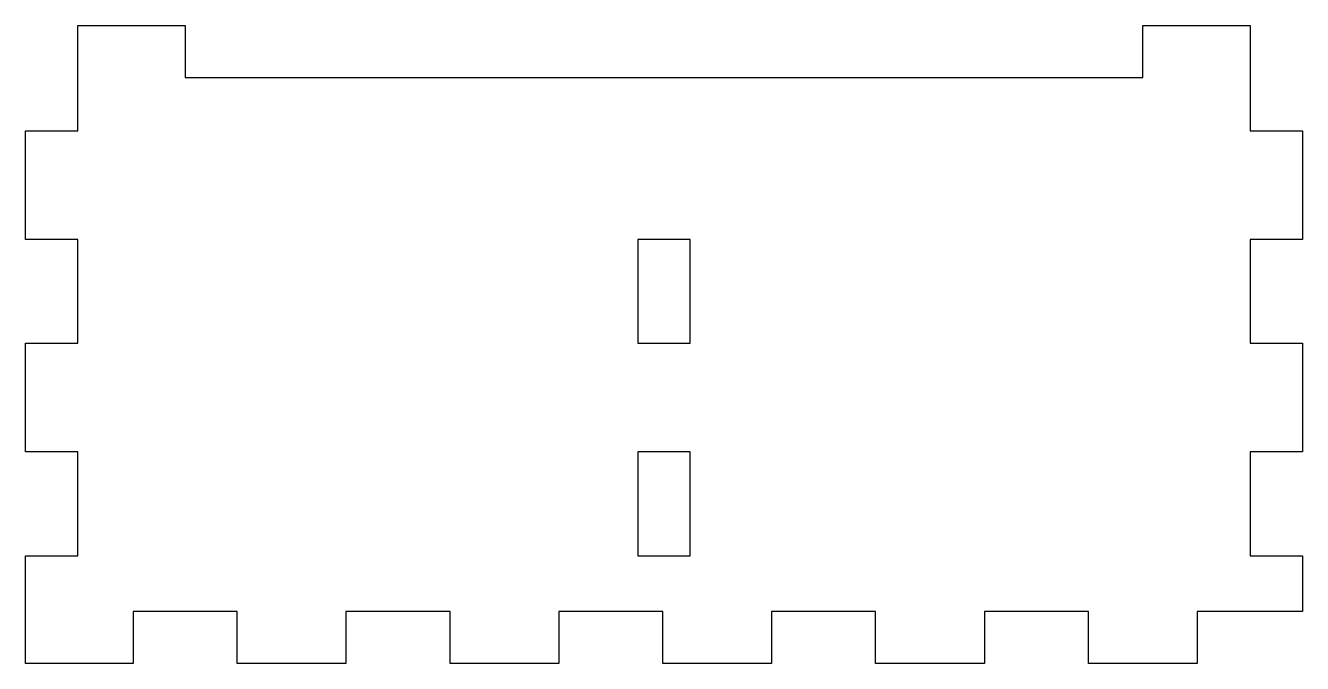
# Model space of a CAD drawing. Header units: millimetres. Extents: x 0 to 120, y 0 to 60.
import ezdxf

# ---------------------------------------------------------------- set-up
doc = ezdxf.new("R2010")
doc.units = ezdxf.units.MM

msp = doc.modelspace()

# ---------------------------------------------------------------- linework, layer by layer
at = {"color": 0}
for points in [[(120, 50.11), (120, 39.89), (115.1, 39.89), (115.1, 30.11), (120, 30.11), (120, 19.89), (115.1, 19.89), (115.1, 10.11), (120, 10.11), (120, 4.9), (110.11, 4.9), (110.11, 0), (99.89, 0), (99.89, 4.9), (90.11, 4.9), (90.11, 0), (79.89, 0), (79.89, 4.9), (70.11, 4.9), (70.11, 0), (59.89, 0), (59.89, 4.9), (50.11, 4.9), (50.11, 0), (39.89, 0), (39.89, 4.9), (30.11, 4.9), (30.11, 0), (19.89, 0), (19.89, 4.9), (10.11, 4.9), (10.11, 0), (0, 0), (0, 10.11), (4.9, 10.11), (4.9, 19.89), (0, 19.89), (0, 30.11), (4.9, 30.11), (4.9, 39.89), (0, 39.89), (0, 50.11), (4.9, 50.11), (4.9, 60), (15, 60), (15, 55.1), (105, 55.1), (105, 60), (115.1, 60), (115.1, 50.11), (120, 50.11)], [(57.55, 30.11), (62.45, 30.11), (62.45, 39.89), (57.55, 39.89), (57.55, 30.11)], [(57.55, 10.11), (62.45, 10.11), (62.45, 19.89), (57.55, 19.89), (57.55, 10.11)]]:
    msp.add_lwpolyline(points, dxfattribs=at)

doc.saveas('drawing.dxf')
